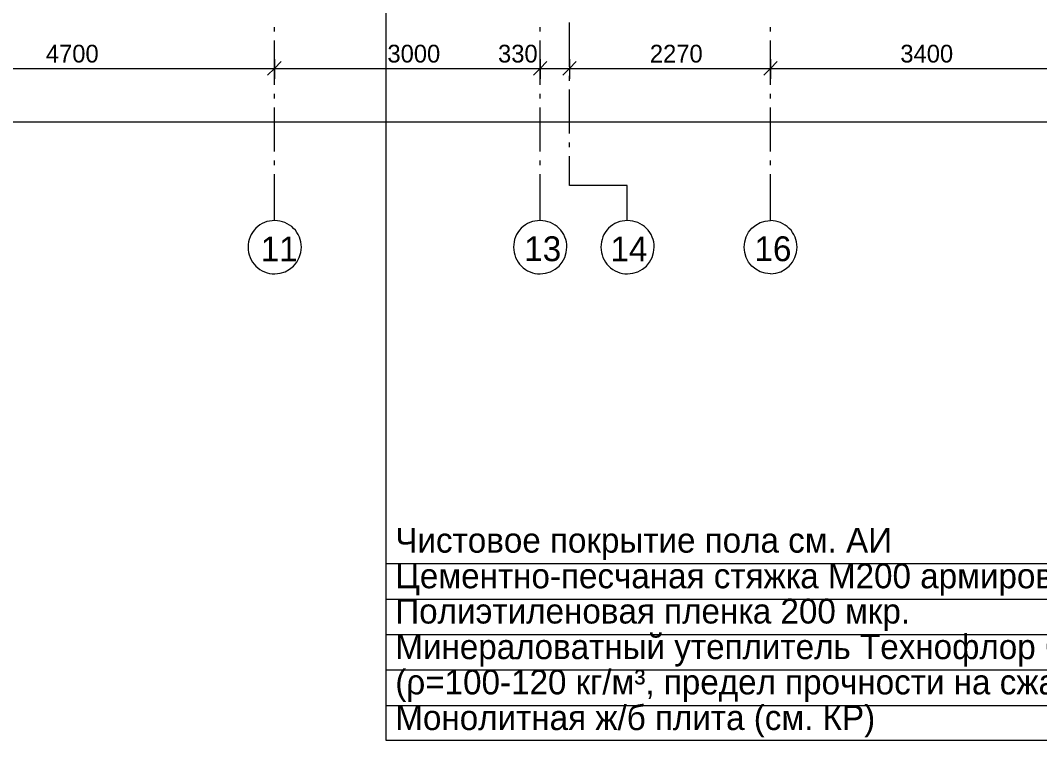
# Model space of a CAD drawing. Header units: millimetres. Extents: x -135211 to 49383, y -8033 to 228499.
# Drawn here: x -86015 to -74508, y 34702 to 42833 of the extents above; entities that cross this region are included whole.
import ezdxf

# ---------------------------------------------------------------- set-up
doc = ezdxf.new("R2010")
doc.units = ezdxf.units.MM
doc.layers.add('PDF _Геометрия', color=7, linetype='Continuous', true_color=0x1d1d1d)
doc.layers.add('PDF _Текст', color=7, linetype='Continuous')

msp = doc.modelspace()

# ---------------------------------------------------------------- linework, layer by layer
at = {"layer": 'PDF _Геометрия', "color": 7, "lineweight": 9}
for points in [[(-66388.62292656381, 34701.5966380753), (-81885.89162642237, 34701.5966380753), (-81885.89162642237, 36699.60560456895), (-81885.89162642237, 48996.67350216225)], [(-83147.34644001367, 42706.33171358267), (-83147.34644001367, 42757.12855171388)], [(-80146.09992042894, 42706.33171358267), (-80146.09992042894, 42757.12855171388)], [(-79815.9204725762, 42308.42314822166), (-79815.9204725762, 42807.92538984507)], [(-77546.99503604951, 42706.33171358267), (-77546.99503604951, 42757.12855171388)], [(-83147.34644001367, 42105.23579569688), (-83147.34644001367, 42604.7380373203)], [(-80146.09992042894, 42105.23579569688), (-80146.09992042894, 42604.7380373203)], [(-77546.99503604951, 42105.23579569688), (-77546.99503604951, 42604.7380373203)], [(-83147.34644001367, 42397.31761495125), (-83147.34644001367, 42291.49086884459), (-83147.34644001367, 42172.96491320513)], [(-80146.09992042894, 42397.31761495125), (-80146.09992042894, 42291.49086884459), (-80146.09992042894, 42172.96491320513)], [(-79815.9204725762, 42397.31761495125), (-79815.9204725762, 42291.49086884459), (-79815.9204725762, 42172.96491320513)], [(-77546.99503604951, 42397.31761495125), (-77546.99503604951, 42291.49086884459), (-77546.99503604951, 42172.96491320513)], [(-103563.4422989095, 42291.49086884459), (-95647.60169013176, 42291.49086884459), (-93344.81169485094, 42291.49086884459), (-91444.16333477543, 42291.49086884459), (-91245.20905209493, 42291.49086884459), (-87846.05396714917, 42291.49086884459), (-83147.34644001367, 42291.49086884459), (-80146.09992042894, 42291.49086884459), (-79815.9204725762, 42291.49086884459), (-77546.99503604951, 42291.49086884459), (-74147.83995110376, 42291.49086884459), (-72145.59791476584, 42291.49086884459), (-71146.59343151902, 42291.49086884459), (-68797.23966795127, 42291.49086884459), (-66498.68274251473, 42291.49086884459), (-65148.33346219383, 42291.49086884459), (-65148.33346219383, 42172.96491320513)], [(-80624.43681283103, 42291.49086884459), (-80184.19754902735, 42291.49086884459), (-79981.01019650258, 42291.49086884459)], [(-79815.9204725762, 42151.7995639838), (-79815.9204725762, 42206.82947195927)], [(-83147.34644001367, 41952.84528130329), (-83147.34644001367, 42003.64211943449)], [(-80146.09992042894, 41952.84528130329), (-80146.09992042894, 42003.64211943449)], [(-79815.9204725762, 41554.93671594228), (-79815.9204725762, 42054.43895756569)], [(-77546.99503604951, 41952.84528130329), (-77546.99503604951, 42003.64211943449)], [(-83147.34644001367, 41351.7493634175), (-83147.34644001367, 41851.25160504091)], [(-80146.09992042894, 41351.7493634175), (-80146.09992042894, 41851.25160504091)], [(-77546.99503604951, 41351.7493634175), (-77546.99503604951, 41851.25160504091)], [(-103561.8408001549, 41688.52630518701), (175.3022740030137, 41688.52630518701)], [(-79815.9204725762, 41402.54620154869), (-79815.9204725762, 41453.34303967989)], [(-83147.34644001367, 41199.35884902391), (-83147.34644001367, 41250.15568715511)], [(-80146.09992042894, 41199.35884902391), (-80146.09992042894, 41250.15568715511)], [(-79164.0277165592, 40568.63144222825), (-79164.0277165592, 40970.77307743354), (-79815.9204725762, 40970.77307743354), (-79815.9204725762, 41300.95252528631)], [(-77546.99503604951, 41199.35884902391), (-77546.99503604951, 41250.15568715511)], [(-83147.34644001367, 40568.63144222825), (-83147.34644001367, 41097.76517276153)], [(-80146.09992042894, 40568.63144222825), (-80146.09992042894, 41097.76517276153)], [(-77546.99503604951, 40568.63144222825), (-77546.99503604951, 41097.76517276153)], [(-81885.89162642237, 36699.60560456895), (-66388.62292656381, 36699.60560456895)], [(-81885.89162642237, 36297.46396936366), (-66388.62292656381, 36297.46396936366)], [(-81885.89162642237, 35899.55540400264), (-66388.62292656381, 35899.55540400264)], [(-81885.89162642237, 35501.64683864162), (-66388.62292656381, 35501.64683864162)], [(-81885.89162642237, 35099.50520343633), (-66388.62292656381, 35099.50520343633)]]:
    msp.add_lwpolyline(points, dxfattribs=at)
at = {"layer": 'PDF _Геометрия', "color": 7, "lineweight": 18}
for points in [[(-83071.15118281689, 42367.68612604139), (-83147.34644001367, 42291.49086884459), (-83223.54169721047, 42215.29561164781)], [(-80069.90466323216, 42367.68612604139), (-80146.09992042894, 42291.49086884459), (-80222.29517762574, 42215.29561164781)], [(-79739.7252153794, 42367.68612604139), (-79815.9204725762, 42291.49086884459), (-79892.11572977298, 42215.29561164781)], [(-77470.79977885271, 42367.68612604139), (-77546.99503604951, 42291.49086884459), (-77623.1902932463, 42215.29561164781)]]:
    msp.add_lwpolyline(points, dxfattribs=at)
at = {"layer": 'PDF _Геометрия', "color": 7, "lineweight": 9}
for points in [[(-83143.11337016942, 40572.86451207305, 0.4225352112666554), (-83443.66132911289, 40272.31655312962, 0.417263435135356), (-83143.11337016942, 39971.76859418772, 0.4119718309859978), (-82842.56541122652, 40272.31655312962, 0.4172634351377779)], [(-80146.09992042894, 40572.8645120726, 0.4225352112693208), (-80446.64787937286, 40272.31655312963, 0.4172634351380007), (-80146.09992042894, 39971.76859418635, 0.4119718309878009), (-79845.55196148605, 40272.31655312962, 0.4172634351367364)], [(-79159.79464671493, 40572.86451207185, 0.4225352112698667), (-79460.34260565834, 40272.31655312962, 0.4172634351356764), (-79159.79464671493, 39971.76859418561, 0.4119718309862848), (-78859.24668777203, 40272.31655312962, 0.4172634351380897)]]:
    msp.add_lwpolyline(points, format="xyb", close=True, dxfattribs=at)
msp.add_lwpolyline([(-77546.99503604951, 39971.76859418579, 0.4119718309883151), (-77246.4470771066, 40272.31655312962, 0.417263435137244), (-77546.99503604951, 40572.86451207251)], format="xyb", dxfattribs=at)
for points in [[(-77843.30992514815, 40272.31655312962), (-77843.30992514815, 40441.63934690027), (-77712.08475997589, 40572.86451207251), (-77546.99503604951, 40572.86451207251)], [(-77546.99503604951, 39971.76859418672), (-77712.08475997589, 39971.76859418672), (-77843.30992514815, 40107.22682920324), (-77843.30992514815, 40272.31655312962)]]:
    msp.add_open_spline(points, degree=3, dxfattribs=at)

# ---------------------------------------------------------------- texts
at = {"layer": 'PDF _Текст', "attachment_point": 4, "style": ''}
for s, insert, char_height in [('4700', (-85727.6587335484, 42456.48693125611), 200.4231529793928), ('3000', (-81871.1727731897, 42456.48693125611), 200.4231529793928), ('330', (-80622.38271891882, 42456.48693125611), 200.4231529793928), ('2270', (-78907.92914411935, 42456.48693125611), 200.4231529793928), ('3400', (-76080.139443789, 42456.48693125611), 200.4231529793928), ('11', (-83301.95899310477, 40253.01582165251), 280.2619680032936), ('13', (-80325.99031684236, 40253.01582165251), 280.2619680032936), ('14', (-79352.34549617223, 40253.01582165251), 280.2619680032936), ('16', (-77726.78208182582, 40253.01582165251), 280.2619680032936), ('Чистовое покрытие пола см. АИ', (-81782.22663114156, 36921.45635964209), 280.2619680032936), ('Цементно-песчаная стяжка М200 армированная сеткой 5Вр1 с ячейкой 100x100', (-81782.22663114156, 36519.29749933063), 280.2619680032936), ('Полиэтиленовая пленка 200 мкр.', (-81782.22663114156, 36121.37170886341), 280.2619680032936), ('Минераловатный утеплитель Технофлор Стандарт или аналог', (-81782.22663114156, 35719.21284855195), 280.2619680032936), ('(ρ=100-120 кг/м³, предел прочности на сжатие не менее 25 кПа, λ=0,041 Вт/м°С)', (-81782.22663114156, 35321.2913643613), 280.2619680032936), ('Монолитная ж/б плита (см. КР)', (-81782.22663114156, 34919.12819777328), 280.2619680032936)]:
    msp.add_mtext(s, dxfattribs=dict(at, insert=insert, char_height=char_height))

doc.saveas('drawing.dxf')
